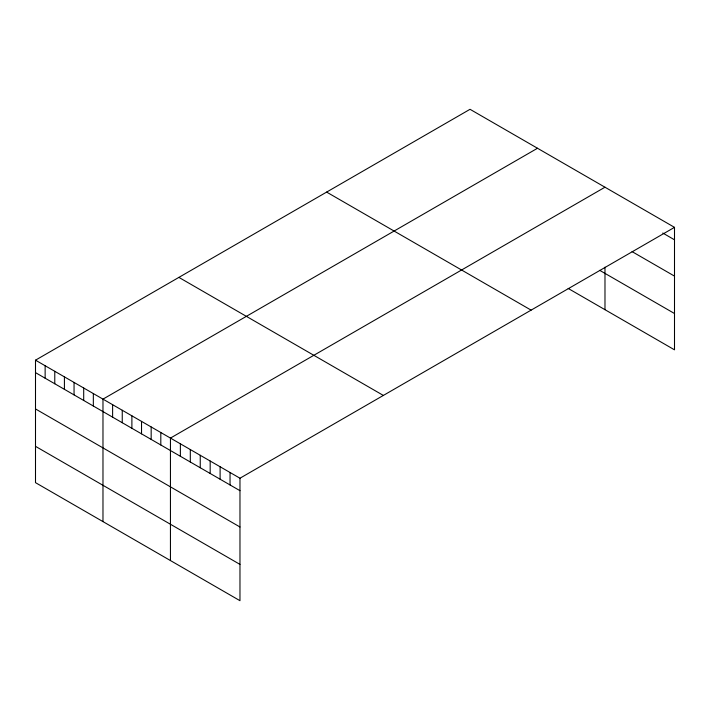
<?xml version="1.0" encoding="UTF-8"?>
<svg xmlns="http://www.w3.org/2000/svg" width="710" height="710" viewBox="0 0 710 710"><rect width="100%" height="100%" fill="white"/><g stroke="black" fill="none" stroke-linecap="round" stroke-linejoin="round"><path stroke-width="1.06" d="M35.5 360.174L239.971 478.221L239.971 600.696L35.5 482.649L35.5 360.174L470.029 109.304L674.5 227.351L674.5 349.826L568.178 288.438M537.505 148.257L102.977 399.135L102.977 521.61M604.982 187.209L170.444 438.088L170.444 560.563M239.971 478.221L674.5 227.351M662.767 233.031L674.5 239.802M632.069 251.615L674.5 276.11M599.719 270.341L674.5 313.518M326.635 192.09L531.107 310.137M178.893 277.388L383.364 395.434M35.5 372.635L239.971 490.681M35.5 408.942L239.971 526.989M35.5 446.341L239.971 564.397M604.982 267.146L604.982 309.684M230.04 472.487L230.04 484.948M220.109 466.754L220.109 479.214M210.178 461.021L210.178 473.481M200.247 455.287L200.247 467.748M190.307 449.554L190.307 462.015M180.375 443.821L180.375 456.281M160.806 432.523L160.806 444.975M151.168 426.958L151.168 439.41M141.53 421.394L141.53 433.845M131.891 415.829L131.891 428.281M122.253 410.265L122.253 422.716M112.615 404.7L112.615 417.152M93.338 393.571L93.338 406.022M83.7 388.006L83.7 400.458M74.053 382.433L74.053 394.893M64.415 376.868L64.415 389.328M54.776 371.303L54.776 383.764M45.138 365.739L45.138 378.199"/></g></svg>
